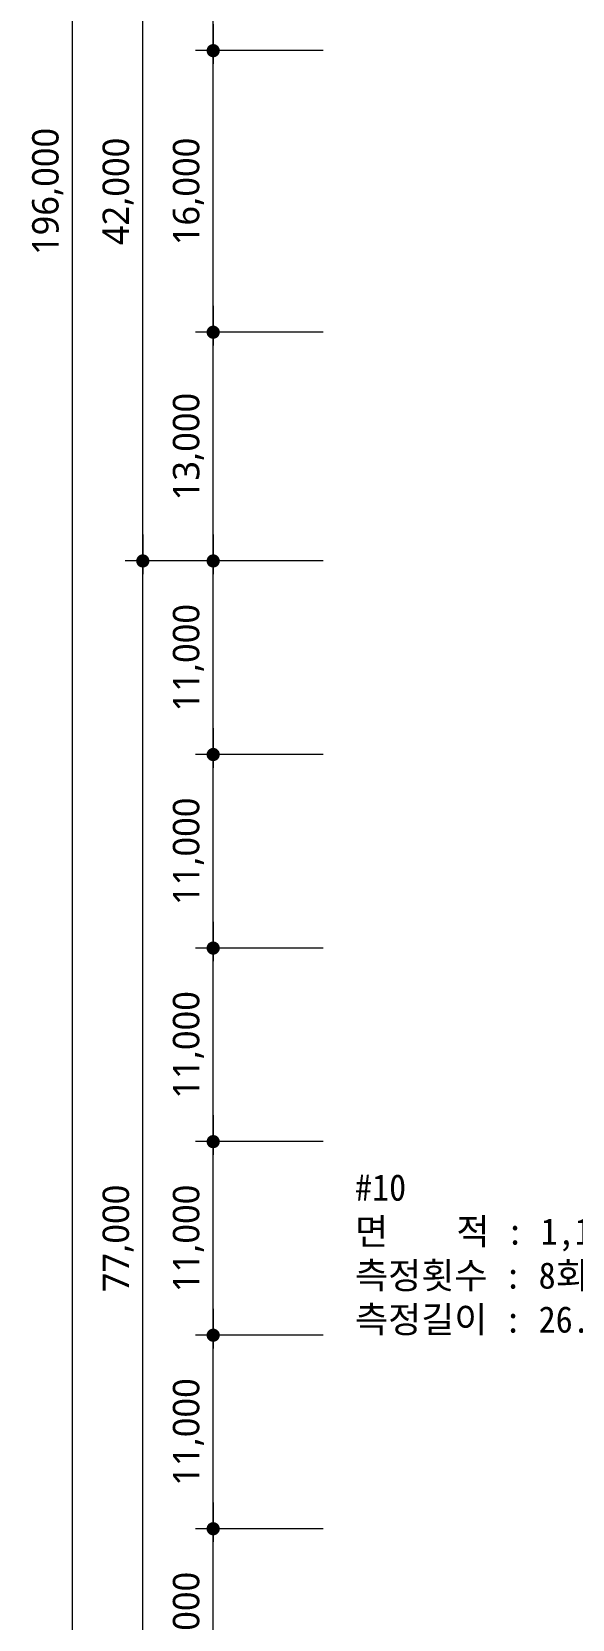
# Model space of a CAD drawing. Header units: millimetres. Extents: x 4003075 to 5615882, y 1445368 to 2591247.
# Drawn here: x 5272512 to 5303235, y 2356226 to 2446443 of the extents above; entities that cross this region are included whole.
import ezdxf

# ---------------------------------------------------------------- set-up
doc = ezdxf.new("R2010")
doc.units = ezdxf.units.MM
doc.layers.add('A_Text', color=3, linetype='Continuous')
doc.layers.add('XR-평면도$0$A-XXXX-NPLT', color=9, linetype='Continuous', lineweight=15, plot=False)
doc.styles.add('XR-평면도$0$맑은고딕', font='malgun.ttf')
doc.styles.add('돋움', font='')
doc.styles.get('돋움').set_extended_font_data('DotumChe')

# ---------------------------------------------------------------- blocks, each defined once
blk = doc.blocks.new('XR-평면도$0$_CIDOT')
at = {"color": 0, "linetype": 'ByBlock'}
blk.add_line((2, 0), (-1, 0), dxfattribs=at)
at = {"color": 0, "linetype": 'ByBlock', "const_width": 0.5}
blk.add_lwpolyline([(-0.25, 0, 1), (0.25, 0, 1)], format="xyb", close=True, dxfattribs=at)

msp = doc.modelspace()

# ---------------------------------------------------------------- linework, layer by layer
at = {"layer": 'XR-평면도$0$A-XXXX-NPLT'}
for p, q in [((5274825, 2340117.6), (5274825, 2534617.6)), ((5278825, 2417117.6), (5278825, 2457617.6)), ((5282825, 2446117.6), (5282825, 2457617.6)), ((5289075, 2445367.6), (5281825, 2445367.6)), ((5289075, 2445367.6), (5281825, 2445367.6)), ((5282825, 2430117.6), (5282825, 2444617.6)), ((5289075, 2429367.6), (5281825, 2429367.6)), ((5289075, 2429367.6), (5281825, 2429367.6)), ((5282825, 2417117.6), (5282825, 2428617.6)), ((5289075, 2416367.6), (5277825, 2416367.6)), ((5289075, 2416367.6), (5277825, 2416367.6)), ((5289075, 2416367.6), (5281825, 2416367.6)), ((5289075, 2416367.6), (5281825, 2416367.6)), ((5278825, 2340117.6), (5278825, 2415617.6)), ((5282825, 2406117.6), (5282825, 2415617.6)), ((5289075, 2405367.6), (5281825, 2405367.6)), ((5289075, 2405367.6), (5281825, 2405367.6)), ((5282825, 2395117.6), (5282825, 2404617.6)), ((5289075, 2394367.6), (5281825, 2394367.6)), ((5289075, 2394367.6), (5281825, 2394367.6)), ((5282825, 2384117.6), (5282825, 2393617.6)), ((5289075, 2383367.6), (5281825, 2383367.6)), ((5289075, 2383367.6), (5281825, 2383367.6)), ((5282825, 2373117.6), (5282825, 2382617.6)), ((5289075, 2372367.6), (5281825, 2372367.6)), ((5289075, 2372367.6), (5281825, 2372367.6)), ((5282825, 2362117.6), (5282825, 2371617.6)), ((5289075, 2361367.6), (5281825, 2361367.6)), ((5289075, 2361367.6), (5281825, 2361367.6)), ((5282825, 2351117.6), (5282825, 2360617.6))]:
    msp.add_line(p, q, dxfattribs=at)

# ---------------------------------------------------------------- block references
at = {"layer": 'XR-평면도$0$A-XXXX-NPLT', "xscale": 750, "yscale": 750, "zscale": 750}
for p, rotation in [((5282825, 2445367.6), 90), ((5282825, 2445367.6), 270), ((5282825, 2429367.6), 90), ((5282825, 2429367.6), 270), ((5278825, 2416367.6), 90), ((5282825, 2416367.6), 90), ((5278825, 2416367.6), 270), ((5282825, 2416367.6), 270), ((5282825, 2405367.6), 90), ((5282825, 2405367.6), 270), ((5282825, 2394367.6), 90), ((5282825, 2394367.6), 270), ((5282825, 2383367.6), 90), ((5282825, 2383367.6), 270), ((5282825, 2372367.6), 90), ((5282825, 2372367.6), 270), ((5282825, 2361367.6), 90), ((5282825, 2361367.6), 270)]:
    msp.add_blockref('XR-평면도$0$_CIDOT', p, dxfattribs=dict(at, rotation=rotation))

# ---------------------------------------------------------------- texts
at = {"layer": 'A_Text', "color": 3, "insert": (5290886.8, 2381514.2), "char_height": 1500, "attachment_point": 1, "style": '돋움'}
msp.add_mtext_dynamic_manual_height_columns('#10\\P면    적 : 1,109M2\\P측정횟수 : 8회\\P측정길이 : 26.1M', width=21611.503, gutter_width=7500, heights=[10868.5], dxfattribs=at)
at = {"layer": 'XR-평면도$0$A-XXXX-NPLT', "color": 0, "char_height": 1500, "attachment_point": 5, "rotation": 90, "style": 'XR-평면도$0$맑은고딕'}
for s, insert in [('\\A1;196,000', (5273420.1, 2437367.6)), ('\\A1;42,000', (5277424.2, 2437367.6)), ('\\A1;16,000', (5281420.1, 2437367.6)), ('\\A1;13,000', (5281420.1, 2422867.6)), ('\\A1;11,000', (5281420.1, 2410867.6)), ('\\A1;11,000', (5281420.1, 2399867.6)), ('\\A1;11,000', (5281420.1, 2388867.6)), ('\\A1;77,000', (5277424.2, 2377867.6)), ('\\A1;11,000', (5281420.1, 2377867.6)), ('\\A1;11,000', (5281420.1, 2366867.6)), ('\\A1;11,000', (5281420.1, 2355867.6))]:
    msp.add_mtext(s, dxfattribs=dict(at, insert=insert))

doc.saveas('drawing.dxf')
